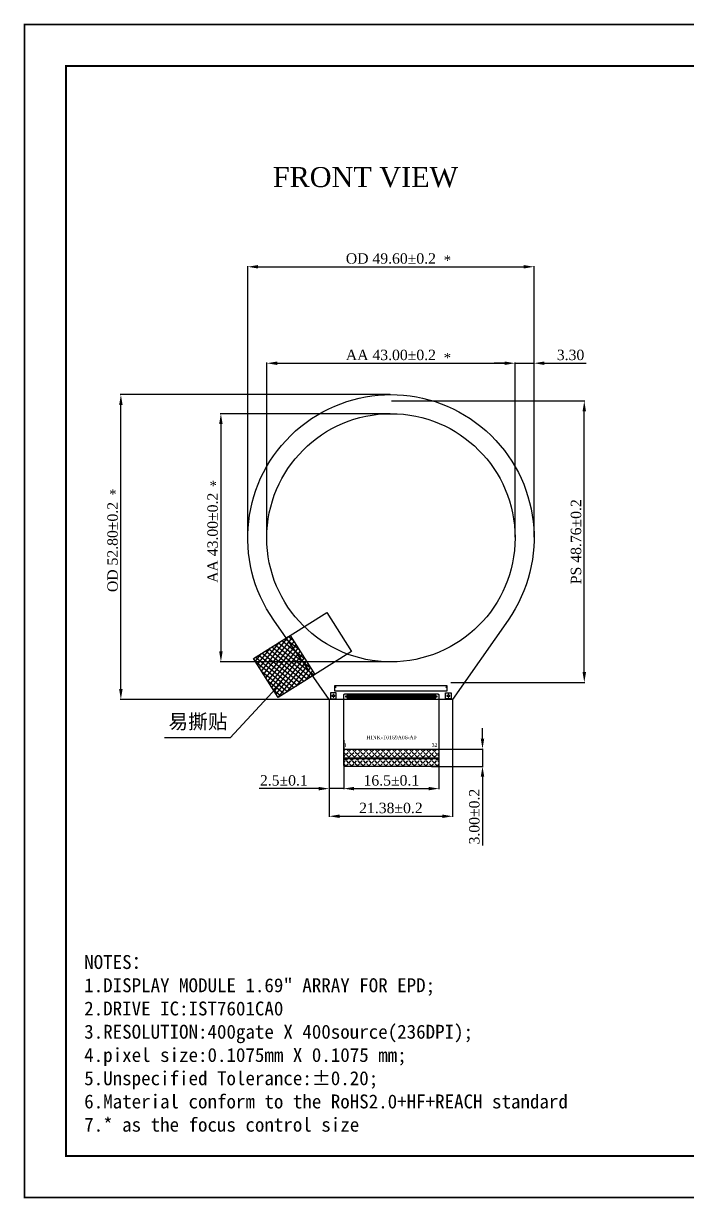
# Model space of a CAD drawing. Header units: millimetres. Extents: x 260 to 515, y 37 to 240.
# Drawn here: x 259.8 to 374.8, y 36.5 to 240.1 of the extents above; entities that cross this region are included whole.
import ezdxf
from ezdxf.enums import TextEntityAlignment as Align

# ---------------------------------------------------------------- set-up
doc = ezdxf.new("R2010")
doc.units = ezdxf.units.MM
doc.styles.get("Standard").update_dxf_attribs({"font": 'times.ttf'})
doc.styles.add('Times New Roman', font='times.ttf')
doc.dimstyles.new('ISO-25', dxfattribs={"dimtxt": 2.5, "dimasz": 2.5, "dimexe": 1.25, "dimexo": 0.625, "dimtad": 1, "dimdsep": 46, "dimtxsty": 'Standard', "dimcen": 2.5, "dimadec": 0, "dimazin": 0, "dimtfac": 1, "dimtmove": 0, "dimatfit": 3, "dimfxl": 1, "dimarcsym": 0})

# ---------------------------------------------------------------- blocks, each defined once
blk = doc.blocks.new('*D47')
at = {"color": 0, "lineweight": -2, "transparency": 16777216}
for p, q in [((331.73, 112.25), (331.73, 107.44)), ((315.23, 111.88), (315.23, 107.44)), ((317.03, 107.54), (329.93, 107.54))]:
    blk.add_line(p, q, dxfattribs=at)
at = {"color": 0, "transparency": 16777216}
for points in [[(317.03, 107.84), (317.03, 107.24), (315.23, 107.54)], [(329.93, 107.24), (329.93, 107.84), (331.73, 107.54)]]:
    blk.add_solid(points, dxfattribs=at)
at = {"layer": 'Defpoints', "color": 0, "transparency": 16777216}
for p in [(315.23, 111.98), (331.73, 112.35), (331.73, 107.54)]:
    blk.add_point(p, dxfattribs=at)
at = {"color": 0, "transparency": 16777216, "insert": (323.48, 108.95), "char_height": 1.8, "attachment_point": 5}
blk.add_mtext('\\A1;16.5%%p0.1', dxfattribs=at)
blk = doc.blocks.new('*D48')
at = {"color": 0, "lineweight": -2, "transparency": 16777216}
for p, q in [((312.71, 122.9), (312.71, 102.65)), ((334.09, 122.9), (334.09, 102.65)), ((314.51, 102.75), (332.29, 102.75))]:
    blk.add_line(p, q, dxfattribs=at)
at = {"color": 0, "transparency": 16777216}
for points in [[(314.51, 103.05), (314.51, 102.45), (312.71, 102.75)], [(332.29, 102.45), (332.29, 103.05), (334.09, 102.75)]]:
    blk.add_solid(points, dxfattribs=at)
at = {"layer": 'Defpoints', "color": 0, "transparency": 16777216}
for p in [(312.71, 123), (334.09, 123), (334.09, 102.75)]:
    blk.add_point(p, dxfattribs=at)
at = {"color": 0, "transparency": 16777216, "insert": (323.4, 104.17), "char_height": 1.8, "attachment_point": 5}
blk.add_mtext('\\A1;21.38%%p0.2', dxfattribs=at)
blk = doc.blocks.new('*D46')
at = {"color": 0, "lineweight": -2, "transparency": 16777216}
for p, q in [((339.27, 116.2), (339.27, 118)), ((330.46, 114.4), (339.37, 114.4)), ((339.27, 114.4), (339.27, 111.4)), ((330.46, 111.4), (339.37, 111.4)), ((339.27, 109.6), (339.27, 97.68))]:
    blk.add_line(p, q, dxfattribs=at)
at = {"color": 0, "transparency": 16777216}
for points in [[(338.97, 116.2), (339.57, 116.2), (339.27, 114.4)], [(339.57, 109.6), (338.97, 109.6), (339.27, 111.4)]]:
    blk.add_solid(points, dxfattribs=at)
at = {"layer": 'Defpoints', "color": 0, "transparency": 16777216}
for p in [(330.36, 114.4), (330.36, 111.4), (339.27, 111.4)]:
    blk.add_point(p, dxfattribs=at)
at = {"color": 0, "transparency": 16777216, "insert": (337.86, 102.69), "char_height": 1.8, "attachment_point": 5, "rotation": 90}
blk.add_mtext('\\A1;3.00%%p0.2', dxfattribs=at)
blk = doc.blocks.new('*D49')
at = {"color": 0, "lineweight": -2, "transparency": 16777216}
for p, q in [((312.71, 122.9), (312.71, 107.44)), ((315.23, 115.94), (315.23, 107.44)), ((310.91, 107.54), (300.59, 107.54)), ((315.23, 107.54), (312.71, 107.54)), ((317.03, 107.54), (318.83, 107.54))]:
    blk.add_line(p, q, dxfattribs=at)
at = {"color": 0, "transparency": 16777216}
for points in [[(310.91, 107.24), (310.91, 107.84), (312.71, 107.54)], [(317.03, 107.84), (317.03, 107.24), (315.23, 107.54)]]:
    blk.add_solid(points, dxfattribs=at)
at = {"layer": 'Defpoints', "color": 0, "transparency": 16777216}
for p in [(312.71, 123), (315.23, 116.04), (312.71, 107.54)]:
    blk.add_point(p, dxfattribs=at)
at = {"color": 0, "transparency": 16777216, "insert": (304.85, 108.95), "char_height": 1.8, "attachment_point": 5}
blk.add_mtext('\\A1;2.5%%p0.1', dxfattribs=at)
blk = doc.blocks.new('*D50')
at = {"color": 0, "lineweight": -2, "transparency": 16777216}
for p, q in [((301.9, 151.1), (301.9, 181.34)), ((303.7, 181.24), (343.1, 181.24)), ((344.9, 151.1), (344.9, 181.34))]:
    blk.add_line(p, q, dxfattribs=at)
at = {"color": 0, "transparency": 16777216}
for points in [[(303.7, 181.54), (303.7, 180.94), (301.9, 181.24)], [(343.1, 180.94), (343.1, 181.54), (344.9, 181.24)]]:
    blk.add_solid(points, dxfattribs=at)
at = {"layer": 'Defpoints', "color": 0, "transparency": 16777216}
for p in [(344.9, 181.24), (301.9, 151), (344.9, 151)]:
    blk.add_point(p, dxfattribs=at)
at = {"color": 0, "transparency": 16777216, "insert": (323.4, 182.66), "char_height": 1.8, "attachment_point": 5}
blk.add_mtext('AA \\A1;43.00%%p0.2', dxfattribs=at)
blk = doc.blocks.new('*D51')
at = {"color": 0, "lineweight": -2, "transparency": 16777216}
for p, q in [((298.6, 151.1), (298.6, 198.05)), ((300.4, 197.95), (346.4, 197.95)), ((348.2, 151.1), (348.2, 198.05))]:
    blk.add_line(p, q, dxfattribs=at)
at = {"color": 0, "transparency": 16777216}
for points in [[(300.4, 198.25), (300.4, 197.65), (298.6, 197.95)], [(346.4, 197.65), (346.4, 198.25), (348.2, 197.95)]]:
    blk.add_solid(points, dxfattribs=at)
at = {"layer": 'Defpoints', "color": 0, "transparency": 16777216}
for p in [(348.2, 197.95), (298.6, 151), (348.2, 151)]:
    blk.add_point(p, dxfattribs=at)
at = {"color": 0, "transparency": 16777216, "insert": (323.4, 199.37), "char_height": 1.8, "attachment_point": 5}
blk.add_mtext('OD \\A1;49.60%%p0.2', dxfattribs=at)
blk = doc.blocks.new('*D52')
at = {"color": 0, "lineweight": -2, "transparency": 16777216}
for p, q in [((323.3, 172.5), (293.85, 172.5)), ((293.95, 170.7), (293.95, 131.3)), ((323.3, 129.5), (293.85, 129.5))]:
    blk.add_line(p, q, dxfattribs=at)
at = {"color": 0, "transparency": 16777216}
for points in [[(294.25, 170.7), (293.65, 170.7), (293.95, 172.5)], [(293.65, 131.3), (294.25, 131.3), (293.95, 129.5)]]:
    blk.add_solid(points, dxfattribs=at)
at = {"layer": 'Defpoints', "color": 0, "transparency": 16777216}
for p in [(323.4, 172.5), (293.95, 129.5), (323.4, 129.5)]:
    blk.add_point(p, dxfattribs=at)
at = {"color": 0, "transparency": 16777216, "insert": (292.53, 151), "char_height": 1.8, "attachment_point": 5, "rotation": 90}
blk.add_mtext('AA \\A1;43.00%%p0.2', dxfattribs=at)
blk = doc.blocks.new('*D53')
at = {"color": 0, "lineweight": -2, "transparency": 16777216}
for p, q in [((323.3, 175.8), (276.52, 175.8)), ((276.62, 124.8), (276.62, 174)), ((312.61, 123), (276.52, 123))]:
    blk.add_line(p, q, dxfattribs=at)
at = {"color": 0, "transparency": 16777216}
for points in [[(276.92, 174), (276.32, 174), (276.62, 175.8)], [(276.32, 124.8), (276.92, 124.8), (276.62, 123)]]:
    blk.add_solid(points, dxfattribs=at)
at = {"layer": 'Defpoints', "color": 0, "transparency": 16777216}
for p in [(276.62, 175.8), (323.4, 175.8), (312.71, 123)]:
    blk.add_point(p, dxfattribs=at)
at = {"color": 0, "transparency": 16777216, "insert": (275.2, 149.4), "char_height": 1.8, "attachment_point": 5, "rotation": 90}
blk.add_mtext('OD \\A1;52.80%%p0.2', dxfattribs=at)
blk = doc.blocks.new('*D54')
at = {"color": 0, "lineweight": -2, "transparency": 16777216}
for p, q in [((343.1, 181.24), (341.3, 181.24)), ((344.9, 151.1), (344.9, 181.34)), ((344.9, 181.24), (348.2, 181.24)), ((348.2, 151.1), (348.2, 181.34)), ((350, 181.24), (357.25, 181.24))]:
    blk.add_line(p, q, dxfattribs=at)
at = {"color": 0, "transparency": 16777216}
for points in [[(343.1, 180.94), (343.1, 181.54), (344.9, 181.24)], [(350, 181.54), (350, 180.94), (348.2, 181.24)]]:
    blk.add_solid(points, dxfattribs=at)
at = {"layer": 'Defpoints', "color": 0, "transparency": 16777216}
for p in [(348.2, 181.24), (344.9, 151), (348.2, 151)]:
    blk.add_point(p, dxfattribs=at)
at = {"color": 0, "transparency": 16777216, "insert": (354.52, 182.66), "char_height": 1.8, "attachment_point": 5}
blk.add_mtext('\\A1;3.30', dxfattribs=at)
blk = doc.blocks.new('*D55')
at = {"color": 0, "lineweight": -2, "transparency": 16777216}
for p, q in [((323.5, 174.7), (357, 174.7)), ((356.9, 127.74), (356.9, 172.9)), ((333.79, 125.94), (357, 125.94))]:
    blk.add_line(p, q, dxfattribs=at)
at = {"color": 0, "transparency": 16777216}
for points in [[(357.2, 172.9), (356.6, 172.9), (356.9, 174.7)], [(356.6, 127.74), (357.2, 127.74), (356.9, 125.94)]]:
    blk.add_solid(points, dxfattribs=at)
at = {"layer": 'Defpoints', "color": 0, "transparency": 16777216}
for p in [(323.4, 174.7), (356.9, 174.7), (333.69, 125.94)]:
    blk.add_point(p, dxfattribs=at)
at = {"color": 0, "transparency": 16777216, "insert": (355.48, 150.32), "char_height": 1.8, "attachment_point": 5, "rotation": 90}
blk.add_mtext('PS \\A1;48.76%%p0.2', dxfattribs=at)

msp = doc.modelspace()

# ---------------------------------------------------------------- hatches: boundary and pattern name
h = msp.add_hatch()
h.set_pattern_fill('ANSI37', color=256, scale=0.2, angle=7, style=0)
h.set_pattern_definition([(52, (338.75475, 8.1179), (-0.5003868, 0.390945), []), (142, (338.75475, 8.1179), (-0.390945, -0.5003868), [])])
h.paths.add_polyline_path([(299.607, 130.11), (303.846, 123.326), (310.206, 127.3), (305.967, 134.085)])
h = msp.add_hatch()
h.set_pattern_fill('ANGLE', color=256, scale=0.1, angle=45)
h.set_pattern_definition([(45, (0, -4.59), (-0.4939141, 0.4939141), [0.508, -0.1905]), (135, (0, -4.59), (-0.4939141, -0.4939141), [0.508, -0.1905])])
h.paths.add_polyline_path([(315.228, 114.396), (315.228, 111.596, 0.4142136), (315.428, 111.396), (331.528, 111.396, 0.4142136), (331.728, 111.596), (331.728, 114.396)])
msp.add_hatch(color=256).paths.add_polyline_path([(315.228, 112.896), (331.728, 112.896), (331.728, 112.696), (315.228, 112.696)])

# ---------------------------------------------------------------- linework, layer by layer
msp.add_line((413.499, 43.911), (342.322, 43.911))
at = {"const_width": 0.341}
for points in [[(259.923, 36.698), (514.529, 36.698), (514.529, 239.929), (259.923, 239.929)], [(267.136, 43.911), (507.316, 43.911), (507.316, 232.716), (267.136, 232.716)]]:
    msp.add_lwpolyline(points, close=True, dxfattribs=at)
for points in [[(303.111, 136.735, -1.925431), (343.687, 136.735), (334.088, 122.997), (312.709, 122.997)], [(315.428, 111.396, -0.4142136), (315.228, 111.596), (315.228, 123.747, -0.4142136), (315.428, 123.947), (331.528, 123.947, -0.4142136), (331.728, 123.747), (331.728, 111.596, -0.4142136), (331.528, 111.396)]]:
    msp.add_lwpolyline(points, format="xyb", close=True)
for points in [[(303.846, 123.326), (299.607, 130.11), (312.327, 138.059), (316.567, 131.275)], [(333.164, 124.457), (333.164, 125.327), (313.633, 125.327), (313.633, 124.457)], [(313.794, 125.107), (313.774, 125.107), (313.774, 125.127), (313.794, 125.127), (313.794, 125.147), (313.814, 125.147), (313.814, 125.127), (313.834, 125.127), (313.834, 125.107), (313.814, 125.107), (313.814, 125.087), (313.794, 125.087)], [(313.824, 125.147), (313.834, 125.147), (313.834, 125.137), (313.824, 125.137)], [(332.984, 125.107), (332.964, 125.107), (332.964, 125.127), (332.984, 125.127), (332.984, 125.147), (333.004, 125.147), (333.004, 125.127), (333.024, 125.127), (333.024, 125.107), (333.004, 125.107), (333.004, 125.087), (332.984, 125.087)], [(333.014, 125.147), (333.024, 125.147), (333.024, 125.137), (333.014, 125.137)], [(313.939, 124.107), (312.939, 124.107), (312.939, 123.107), (313.939, 123.107)], [(313.489, 123.557), (313.689, 123.557), (313.689, 123.657), (313.489, 123.657), (313.489, 123.857), (313.389, 123.857), (313.389, 123.657), (313.189, 123.657), (313.189, 123.557), (313.389, 123.557), (313.389, 123.357), (313.489, 123.357)], [(315.538, 123.547), (315.538, 123.437), (315.838, 123.437), (315.838, 123.147), (315.918, 123.147), (315.918, 123.797), (315.838, 123.797), (315.838, 123.547)], [(316.078, 123.147), (316.078, 123.797), (315.998, 123.797), (315.998, 123.147)], [(316.238, 123.147), (316.238, 123.797), (316.158, 123.797), (316.158, 123.147)], [(316.398, 123.147), (316.398, 123.797), (316.318, 123.797), (316.318, 123.147)], [(316.558, 123.147), (316.558, 123.797), (316.478, 123.797), (316.478, 123.147)], [(316.718, 123.147), (316.718, 123.797), (316.638, 123.797), (316.638, 123.147)], [(316.878, 123.147), (316.878, 123.797), (316.798, 123.797), (316.798, 123.147)], [(317.038, 123.147), (317.038, 123.797), (316.958, 123.797), (316.958, 123.147)], [(317.198, 123.147), (317.198, 123.797), (317.118, 123.797), (317.118, 123.147)], [(317.358, 123.147), (317.358, 123.797), (317.278, 123.797), (317.278, 123.147)], [(317.518, 123.147), (317.518, 123.797), (317.438, 123.797), (317.438, 123.147)], [(317.678, 123.147), (317.678, 123.797), (317.598, 123.797), (317.598, 123.147)], [(317.838, 123.147), (317.838, 123.797), (317.758, 123.797), (317.758, 123.147)], [(317.998, 123.147), (317.998, 123.797), (317.918, 123.797), (317.918, 123.147)], [(318.158, 123.147), (318.158, 123.797), (318.078, 123.797), (318.078, 123.147)], [(318.318, 123.147), (318.318, 123.797), (318.238, 123.797), (318.238, 123.147)], [(318.478, 123.147), (318.478, 123.797), (318.398, 123.797), (318.398, 123.147)], [(318.638, 123.147), (318.638, 123.797), (318.558, 123.797), (318.558, 123.147)], [(318.798, 123.147), (318.798, 123.797), (318.718, 123.797), (318.718, 123.147)], [(318.958, 123.147), (318.958, 123.797), (318.878, 123.797), (318.878, 123.147)], [(319.118, 123.147), (319.118, 123.797), (319.038, 123.797), (319.038, 123.147)], [(319.278, 123.147), (319.278, 123.797), (319.198, 123.797), (319.198, 123.147)], [(319.438, 123.147), (319.438, 123.797), (319.358, 123.797), (319.358, 123.147)], [(319.598, 123.147), (319.598, 123.797), (319.518, 123.797), (319.518, 123.147)], [(319.758, 123.147), (319.758, 123.797), (319.678, 123.797), (319.678, 123.147)], [(319.918, 123.147), (319.918, 123.797), (319.838, 123.797), (319.838, 123.147)], [(320.078, 123.147), (320.078, 123.797), (319.998, 123.797), (319.998, 123.147)], [(320.238, 123.147), (320.238, 123.797), (320.158, 123.797), (320.158, 123.147)], [(320.398, 123.147), (320.398, 123.797), (320.318, 123.797), (320.318, 123.147)], [(320.558, 123.147), (320.558, 123.797), (320.478, 123.797), (320.478, 123.147)], [(320.718, 123.147), (320.718, 123.797), (320.638, 123.797), (320.638, 123.147)], [(320.878, 123.147), (320.878, 123.797), (320.798, 123.797), (320.798, 123.147)], [(321.038, 123.147), (321.038, 123.797), (320.958, 123.797), (320.958, 123.147)], [(321.198, 123.147), (321.198, 123.797), (321.118, 123.797), (321.118, 123.147)], [(321.358, 123.147), (321.358, 123.797), (321.278, 123.797), (321.278, 123.147)], [(321.518, 123.147), (321.518, 123.797), (321.438, 123.797), (321.438, 123.147)], [(321.678, 123.147), (321.678, 123.797), (321.598, 123.797), (321.598, 123.147)], [(321.838, 123.147), (321.838, 123.797), (321.758, 123.797), (321.758, 123.147)], [(321.998, 123.147), (321.998, 123.797), (321.918, 123.797), (321.918, 123.147)], [(322.158, 123.147), (322.158, 123.797), (322.078, 123.797), (322.078, 123.147)], [(322.318, 123.147), (322.318, 123.797), (322.238, 123.797), (322.238, 123.147)], [(322.478, 123.147), (322.478, 123.797), (322.398, 123.797), (322.398, 123.147)], [(322.638, 123.147), (322.638, 123.797), (322.558, 123.797), (322.558, 123.147)], [(322.798, 123.147), (322.798, 123.797), (322.718, 123.797), (322.718, 123.147)], [(322.958, 123.147), (322.958, 123.797), (322.878, 123.797), (322.878, 123.147)], [(323.118, 123.147), (323.118, 123.797), (323.038, 123.797), (323.038, 123.147)], [(323.278, 123.147), (323.278, 123.797), (323.198, 123.797), (323.198, 123.147)], [(323.438, 123.147), (323.438, 123.797), (323.358, 123.797), (323.358, 123.147)], [(323.598, 123.147), (323.598, 123.797), (323.518, 123.797), (323.518, 123.147)], [(323.758, 123.147), (323.758, 123.797), (323.678, 123.797), (323.678, 123.147)], [(323.918, 123.147), (323.918, 123.797), (323.838, 123.797), (323.838, 123.147)], [(324.078, 123.147), (324.078, 123.797), (323.998, 123.797), (323.998, 123.147)], [(324.238, 123.147), (324.238, 123.797), (324.158, 123.797), (324.158, 123.147)], [(324.398, 123.147), (324.398, 123.797), (324.318, 123.797), (324.318, 123.147)], [(324.558, 123.147), (324.558, 123.797), (324.478, 123.797), (324.478, 123.147)], [(324.718, 123.147), (324.718, 123.797), (324.638, 123.797), (324.638, 123.147)], [(324.878, 123.147), (324.878, 123.797), (324.798, 123.797), (324.798, 123.147)], [(325.038, 123.147), (325.038, 123.797), (324.958, 123.797), (324.958, 123.147)], [(325.198, 123.147), (325.198, 123.797), (325.118, 123.797), (325.118, 123.147)], [(325.358, 123.147), (325.358, 123.797), (325.278, 123.797), (325.278, 123.147)], [(325.518, 123.147), (325.518, 123.797), (325.438, 123.797), (325.438, 123.147)], [(325.678, 123.147), (325.678, 123.797), (325.598, 123.797), (325.598, 123.147)], [(325.838, 123.147), (325.838, 123.797), (325.758, 123.797), (325.758, 123.147)], [(325.998, 123.147), (325.998, 123.797), (325.918, 123.797), (325.918, 123.147)], [(326.158, 123.147), (326.158, 123.797), (326.078, 123.797), (326.078, 123.147)], [(326.318, 123.147), (326.318, 123.797), (326.238, 123.797), (326.238, 123.147)], [(326.478, 123.147), (326.478, 123.797), (326.398, 123.797), (326.398, 123.147)], [(326.638, 123.147), (326.638, 123.797), (326.558, 123.797), (326.558, 123.147)], [(326.798, 123.147), (326.798, 123.797), (326.718, 123.797), (326.718, 123.147)], [(326.958, 123.147), (326.958, 123.797), (326.878, 123.797), (326.878, 123.147)], [(327.118, 123.147), (327.118, 123.797), (327.038, 123.797), (327.038, 123.147)], [(327.278, 123.147), (327.278, 123.797), (327.198, 123.797), (327.198, 123.147)], [(327.438, 123.147), (327.438, 123.797), (327.358, 123.797), (327.358, 123.147)], [(327.598, 123.147), (327.598, 123.797), (327.518, 123.797), (327.518, 123.147)], [(327.758, 123.147), (327.758, 123.797), (327.678, 123.797), (327.678, 123.147)], [(327.918, 123.147), (327.918, 123.797), (327.838, 123.797), (327.838, 123.147)], [(328.078, 123.147), (328.078, 123.797), (327.998, 123.797), (327.998, 123.147)], [(328.238, 123.147), (328.238, 123.797), (328.158, 123.797), (328.158, 123.147)], [(328.398, 123.147), (328.398, 123.797), (328.318, 123.797), (328.318, 123.147)], [(328.558, 123.147), (328.558, 123.797), (328.478, 123.797), (328.478, 123.147)], [(328.718, 123.147), (328.718, 123.797), (328.638, 123.797), (328.638, 123.147)], [(328.878, 123.147), (328.878, 123.797), (328.798, 123.797), (328.798, 123.147)], [(329.038, 123.147), (329.038, 123.797), (328.958, 123.797), (328.958, 123.147)], [(329.198, 123.147), (329.198, 123.797), (329.118, 123.797), (329.118, 123.147)], [(329.358, 123.147), (329.358, 123.797), (329.278, 123.797), (329.278, 123.147)], [(329.518, 123.147), (329.518, 123.797), (329.438, 123.797), (329.438, 123.147)], [(329.678, 123.147), (329.678, 123.797), (329.598, 123.797), (329.598, 123.147)], [(329.838, 123.147), (329.838, 123.797), (329.758, 123.797), (329.758, 123.147)], [(329.998, 123.147), (329.998, 123.797), (329.918, 123.797), (329.918, 123.147)], [(330.158, 123.147), (330.158, 123.797), (330.078, 123.797), (330.078, 123.147)], [(330.318, 123.147), (330.318, 123.797), (330.238, 123.797), (330.238, 123.147)], [(330.478, 123.147), (330.478, 123.797), (330.398, 123.797), (330.398, 123.147)], [(330.638, 123.147), (330.638, 123.797), (330.558, 123.797), (330.558, 123.147)], [(330.798, 123.147), (330.798, 123.797), (330.718, 123.797), (330.718, 123.147)], [(330.958, 123.147), (330.958, 123.797), (330.878, 123.797), (330.878, 123.147)], [(331.038, 123.797), (331.038, 123.147), (331.118, 123.147), (331.118, 123.437), (331.418, 123.437), (331.418, 123.547), (331.118, 123.547), (331.118, 123.797)], [(332.859, 124.107), (333.859, 124.107), (333.859, 123.107), (332.859, 123.107)], [(333.409, 123.557), (333.609, 123.557), (333.609, 123.657), (333.409, 123.657), (333.409, 123.857), (333.309, 123.857), (333.309, 123.657), (333.109, 123.657), (333.109, 123.557), (333.309, 123.557), (333.309, 123.357), (333.409, 123.357)], [(315.228, 112.896), (331.728, 112.896), (331.728, 112.696), (315.228, 112.696)]]:
    msp.add_lwpolyline(points, close=True)
for points in [[(305.967, 134.085), (310.206, 127.3)], [(315.228, 114.396), (331.728, 114.396)]]:
    msp.add_lwpolyline(points)
msp.add_circle((323.399, 150.999), 21.5)

# ---------------------------------------------------------------- texts
at = {"style": 'Times New Roman'}
msp.add_text('FRONT VIEW', height=3.4621, dxfattribs=at).set_placement((318.99, 211.765), align=Align.CENTER)
at = {"char_height": 1.693, "attachment_point": 1}
for insert in [(332.545, 199.929), (332.545, 183.036), (291.979, 160.874), (274.594, 159.399)]:
    msp.add_mtext('*', dxfattribs=dict(at, insert=insert))
for s, insert, char_height, width, attachment_point in [('{\\f宋体|b0|i0|c134|p2;易撕贴}', (284.862, 120.406), 2.5, 13.46641, 1), ('HINK-T0169A06-A0', (327.83, 116.73), 0.65, 13.80271, 3), ('1', (315.733, 115.38), 0.65, 13.80271, 3), ('32', (331.447, 115.424), 0.65, 13.80271, 3)]:
    msp.add_mtext(s, dxfattribs=dict(insert=insert, char_height=char_height, width=width, attachment_point=attachment_point))
at = {"insert": (270.27, 78.705), "char_height": 2.415, "width": 152.83705, "attachment_point": 1, "style": 'Times New Roman'}
msp.add_mtext('{\\fSimSun|b0|i0|c134|p2;NOTES：\\P1.DISPLAY MODULE 1.69" ARRAY FOR EPD;\\P2.DRIVE IC:\\C256;IST7601CA0\\P\\C0;3.RESOLUTION:400gate X 400source(236DPI);\\P4.pixel size:0.1075mm X 0.1075 mm;\\P5.Unspecified Tolerance:%%P0.20;\\P6.Material conform to the RoHS2.0+HF+REACH standard\\P\\C256;7.\\C2;* \\C256;as the focus control size}', dxfattribs=at)

# ---------------------------------------------------------------- dimensions: what is measured, and where the dimension line sits
for base, p1, p2, text, picture, middle in [((348.199, 197.95), (298.599, 150.999), (348.199, 150.999), 'OD <>', '*D51', (323.399, 199.37)), ((344.899, 181.241), (301.899, 150.999), (344.899, 150.999), 'AA <>', '*D50', (323.399, 182.659))]:
    dim = msp.add_linear_dim(base=base, p1=p1, p2=p2, text=text, dimstyle='ISO-25', override={"dimtxt": 1.8, "dimasz": 1.8, "dimexe": 0.1, "dimexo": 0.1, "dimgap": 0.5, "dimzin": 0, "dimtxsty": 'Standard', "dimtol": 1, "dimtp": 0.2, "dimtm": 0.2, "dimtdec": 3, "dimtolj": 1})
    dim.commit()
    dim.dimension.update_dxf_attribs({"geometry": picture, "text_midpoint": middle})
for base, p1, p2, override, picture, middle in [((348.199, 181.241), (344.899, 150.999), (348.199, 150.999), {"dimtxt": 1.8, "dimasz": 1.8, "dimexe": 0.1, "dimexo": 0.1, "dimgap": 0.5, "dimzin": 0, "dimtol": 0, "dimlim": 0, "dimtp": 0.2, "dimtm": 0.2, "dimtdec": 3, "dimtolj": 1}, '*D54', (354.523, 182.659)), ((312.709, 107.536), (315.228, 116.041), (312.709, 122.997), {"dimtxt": 1.8, "dimasz": 1.8, "dimexe": 0.1, "dimexo": 0.1, "dimgap": 0.5, "dimdec": 1, "dimzin": 0, "dimtol": 1, "dimtp": 0.1, "dimtm": 0.1, "dimtdec": 3, "dimtolj": 1}, '*D49', (304.848, 108.954)), ((331.728, 107.536), (315.228, 111.981), (331.728, 112.355), {"dimtxt": 1.8, "dimasz": 1.8, "dimexe": 0.1, "dimexo": 0.1, "dimgap": 0.5, "dimdec": 1, "dimzin": 0, "dimtol": 1, "dimlim": 0, "dimtp": 0.1, "dimtm": 0.1, "dimtfac": 1, "dimtdec": 3, "dimtolj": 1}, '*D47', (323.478, 108.954))]:
    dim = msp.add_linear_dim(base=base, p1=p1, p2=p2, dimstyle='ISO-25', override=override)
    dim.commit()
    dim.dimension.update_dxf_attribs({"geometry": picture, "text_midpoint": middle})
for base, p1, p2, text, picture, middle in [((276.619, 175.799), (312.709, 122.997), (323.399, 175.799), 'OD <>', '*D53', (275.199, 149.398)), ((356.904, 174.699), (333.686, 125.936), (323.399, 174.699), 'PS <>', '*D55', (355.484, 150.317)), ((293.946, 129.499), (323.399, 172.499), (323.399, 129.499), 'AA <>', '*D52', (292.528, 150.999))]:
    dim = msp.add_linear_dim(base=base, p1=p1, p2=p2, angle=90, text=text, dimstyle='ISO-25', override={"dimtxt": 1.8, "dimasz": 1.8, "dimexe": 0.1, "dimexo": 0.1, "dimgap": 0.5, "dimzin": 0, "dimtxsty": 'Standard', "dimtol": 1, "dimtp": 0.2, "dimtm": 0.2, "dimtdec": 3, "dimtolj": 1})
    dim.commit()
    dim.dimension.update_dxf_attribs({"geometry": picture, "text_midpoint": middle})
dim = msp.add_linear_dim(base=(334.088, 102.751), p1=(312.709, 122.997), p2=(334.088, 122.997), dimstyle='ISO-25', override={"dimtxt": 1.8, "dimasz": 1.8, "dimexe": 0.1, "dimexo": 0.1, "dimgap": 0.5, "dimdec": 2, "dimzin": 0, "dimtol": 1, "dimlim": 0, "dimtp": 0.2, "dimtm": 0.2, "dimtfac": 1, "dimtdec": 3, "dimtolj": 1})
dim.commit()
dim.dimension.update_dxf_attribs({"geometry": '*D48', "text_midpoint": (323.399, 102.751), "dimtype": 160})
dim = msp.add_linear_dim(base=(339.274, 111.396), p1=(330.358, 114.396), p2=(330.358, 111.396), angle=90, dimstyle='ISO-25', override={"dimtxt": 1.8, "dimasz": 1.8, "dimexe": 0.1, "dimexo": 0.1, "dimgap": 0.5, "dimzin": 0, "dimtol": 1, "dimtp": 0.2, "dimtm": 0.2, "dimtdec": 3, "dimtolj": 1})
dim.commit()
dim.dimension.update_dxf_attribs({"geometry": '*D46', "text_midpoint": (339.274, 102.689), "dimtype": 160})

# ---------------------------------------------------------------- leaders
msp.add_leader([(304.32, 125.833), (295.549, 116.364), (284.196, 116.364)], dimstyle='ISO-25', override={"dimtxt": 1.8, "dimasz": 1.8, "dimexe": 0.1, "dimexo": 0.1, "dimgap": 0.5, "dimdec": 1, "dimzin": 0, "dimtol": 1, "dimtp": 0.1, "dimtm": 0.1, "dimtdec": 3, "dimtolj": 1})

doc.saveas('drawing.dxf')
